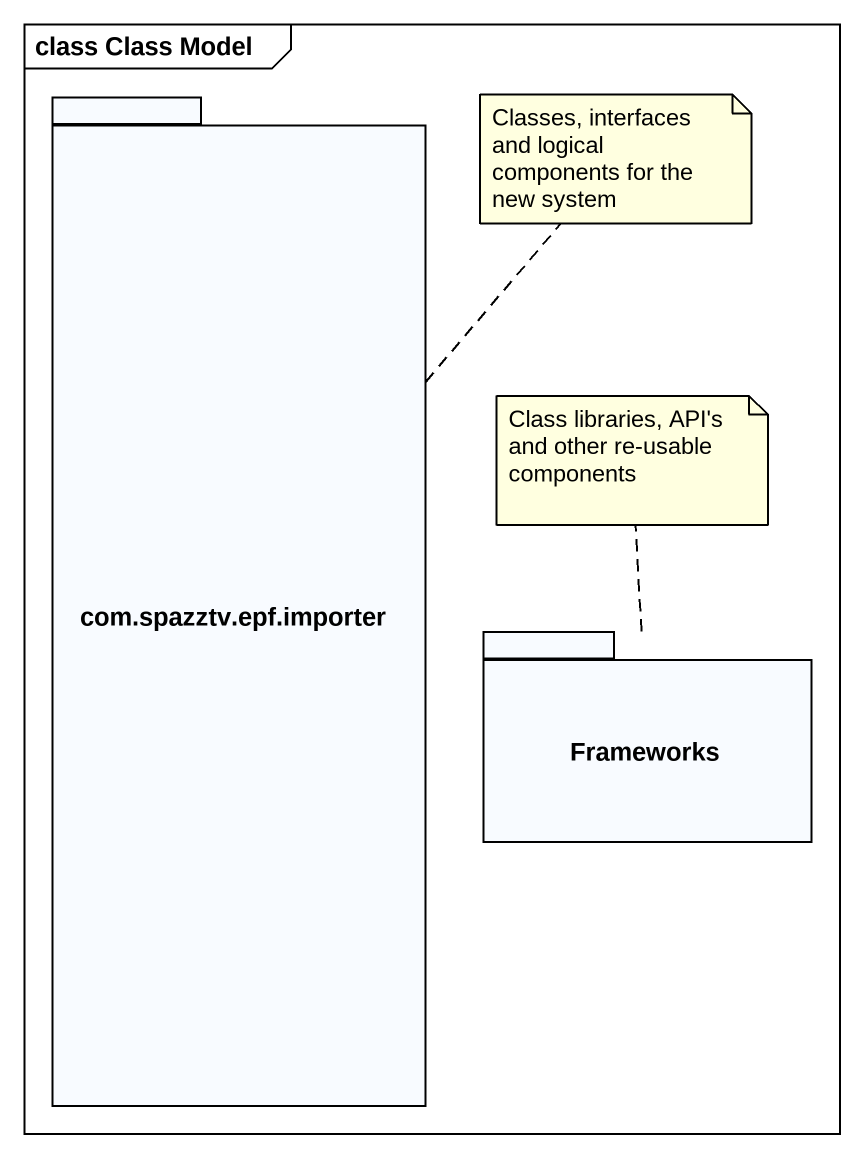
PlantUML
@startuml
mainframe class Class Model
package "com.spazztv.epf.importer" as com_spazztv_epf_importer {
}
package Frameworks {
}
note top of com_spazztv_epf_importer : Classes, interfaces and logical components for the new system
note top of Frameworks : Class libraries, API's and other re-usable components
@enduml
